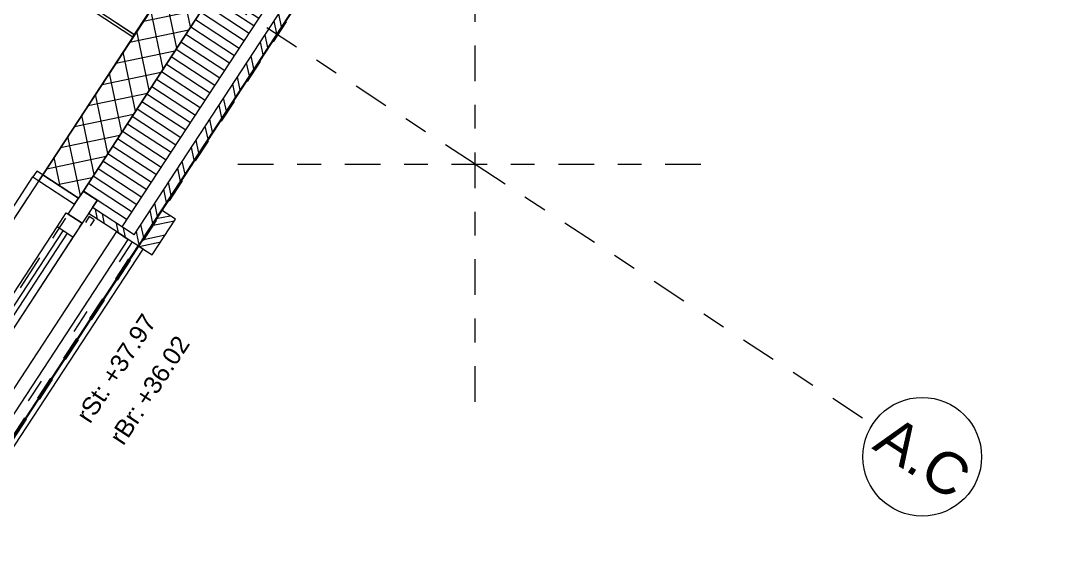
# Model space of a CAD drawing. Header units: metres. Extents: x 2696278.3 to 2696314, y 1245153.2 to 1245192.4.
# Drawn here: x 2696301.103 to 2696305.486, y 1245164.376 to 1245166.568 of the extents above; entities that cross this region are included whole.
import ezdxf

# ---------------------------------------------------------------- set-up
doc = ezdxf.new("R2010")
doc.units = ezdxf.units.M
doc.set_wipeout_variables(frame=1)
doc.header["$PDMODE"] = 2
doc.header["$PDSIZE"] = -2
for name, pattern in [('000_hbf_Punkt 0.5mm', [0.25, 0, -0.25]), ('000_hbf_Strich 3_1mm Kanten', [0.2, 0.15, -0.05]), ('000_hbf_Strichpunkt 3_1_1mm Achsen', [0.25, 0.15, -0.05, 0, -0.05]), ('Strich 1 für MST 1_200', [0.15, 0.1, -0.05]), ('Strichpunkt 3_1_1mm Achsen', [5, 3, -1, 0, -1]), ('Strichpunkt für MST 1_20', [0.25, 0.15, -0.05, 0, -0.05]), ('Wipeout_Contour', [10000, 0, -10000])]:
    doc.linetypes.add(name, pattern=pattern)
for name, color, linetype in [('010 Fenster', 7, 'Continuous'), ('0_C21_Aussenwandkonstruktion.3D', 7, 'Continuous'), ('0_C21_Aussenwandkonstruktion.3D Bauteilschraffuren', 7, 'Continuous'), ('0_C21_Aussenwandkonstruktion.3D Schichttrennlinien', 7, 'Continuous'), ('0_C22_Innenwandkonstruktion.3D', 7, 'Continuous'), ('0_E23_Fassadenbekleidung.3D', 7, 'Continuous'), ('0_E23_Fassadenbekleidung.3D Bauteilschraffuren', 7, 'Continuous'), ('0_E26_Absturzsicherung.3D', 7, 'Continuous'), ('0_E33_Sonnenschutz.3D', 7, 'Continuous'), ('0_G20_Bodenbelag.3D', 7, 'Continuous'), ('1_M01_Achsen.V', 7, 'Continuous'), ('1_R01_Raumstempel.V Kontur', 7, 'Continuous'), ('1_U04_Referenz-Bauperimeter.V', 7, 'Continuous')]:
    doc.layers.add(name, color=color, linetype=linetype)
doc.styles.add('ERSTELLTER_STIL_2', font='arial.ttf')
pattern_1 = [(101.8, (2696295.28941, 1245171.756836), (0.07341505, 0.0153372), []), (101.8, (2696295.264935, 1245171.75172), (0.07341505, 0.0153372), [])]

msp = doc.modelspace()

# ---------------------------------------------------------------- linework, layer by layer
at = {"layer": '010 Fenster', "color": 7, "linetype": 'Continuous', "lineweight": 13}
for p, q in [((2696300.6317, 1245165.1116), (2696301.1545, 1245165.9105)), ((2696301.1709, 1245165.9356), (2696301.1545, 1245165.9105)), ((2696301.2561, 1245165.7006), (2696301.2945, 1245165.7592)), ((2696300.8482, 1245165.0772), (2696301.2561, 1245165.7006)), ((2696300.8733, 1245165.0608), (2696301.2812, 1245165.6842)), ((2696301.3231, 1245165.6568), (2696301.2561, 1245165.7006)), ((2696301.298, 1245165.6732), (2696300.89, 1245165.0498)), ((2696301.3231, 1245165.6568), (2696300.9151, 1245165.0334))]:
    msp.add_line(p, q, dxfattribs=at)
at = {"layer": '0_C21_Aussenwandkonstruktion.3D', "color": 255, "linetype": '000_hbf_Punkt 0.5mm', "lineweight": 0, "flags": 128}
msp.add_lwpolyline([(2696301.5729, 1245165.6367), (2696301.0062, 1245164.7708), (2696301.0062, 1245164.7707), (2696300.1, 1245163.3859)], dxfattribs=at)
at = {"layer": '0_C22_Innenwandkonstruktion.3D', "color": 7, "linetype": 'Continuous', "lineweight": 13, "flags": 128}
for points in [[(2696299.581, 1245167.8068), (2696301.5758, 1245166.5014)], [(2696301.5758, 1245166.5014), (2696301.71, 1245166.7064)]]:
    msp.add_lwpolyline(points, dxfattribs=at)
at = {"layer": '0_E26_Absturzsicherung.3D', "color": 7, "linetype": 'Continuous', "lineweight": 13, "flags": 128}
for points in [[(2696301.506, 1245165.6805), (2696300.0331, 1245163.4297)], [(2696301.506, 1245165.6805), (2696301.5562, 1245165.6477)], [(2696300.0833, 1245163.3968), (2696301.5562, 1245165.6477)]]:
    msp.add_lwpolyline(points, dxfattribs=at)
at = {"layer": '0_G20_Bodenbelag.3D', "color": 255, "linetype": 'Wipeout_Contour', "lineweight": 18, "flags": 128}
msp.add_lwpolyline([(2696301.5813, 1245166.5098), (2696298.7455, 1245168.3654), (2696297.8037, 1245166.9262), (2696299.8161, 1245165.6093), (2696300.5558, 1245165.1253), (2696300.6395, 1245165.0705)], close=True, dxfattribs=at)
at = {"layer": '1_M01_Achsen.V', "color": 62, "linetype": '000_hbf_Strichpunkt 3_1_1mm Achsen', "lineweight": 13, "true_color": 0x8cbb26}
for q in [(2696303.018, 1245165.964), (2696304.6915, 1245164.8689), (2696304.6915, 1245164.8689)]:
    msp.add_line((2696303.018, 1245165.964), q, dxfattribs=at)
at = {"layer": '1_M01_Achsen.V', "color": 62, "linetype": 'Continuous', "lineweight": 13, "true_color": 0x8cbb26}
msp.add_circle((2696304.9007, 1245164.732), 0.25, dxfattribs=at)
msp.add_circle((2696304.9007, 1245164.732), 0.25, dxfattribs=at)
at = {"layer": '1_M01_Achsen.V', "color": 62, "linetype": '000_hbf_Strichpunkt 3_1_1mm Achsen', "lineweight": 13, "true_color": 0x8cbb26}
msp.add_point((2696303.018, 1245165.964), dxfattribs=at)
msp.add_point((2696303.018, 1245165.964), dxfattribs=at)
msp.add_point((2696303.018, 1245165.964), dxfattribs=at)
at = {"layer": '1_R01_Raumstempel.V Kontur', "color": 21, "linetype": 'Continuous', "lineweight": 0, "true_color": 0xffa8a8, "flags": 128}
msp.add_lwpolyline([(2696298.7455, 1245168.3654), (2696297.8037, 1245166.9262), (2696300.6403, 1245165.07), (2696301.5821, 1245166.5092)], close=True, dxfattribs=at)

# ---------------------------------------------------------------- texts
at = {"layer": '010 Fenster', "color": 7, "lineweight": 13, "char_height": 0.075, "attachment_point": 1, "rotation": 56.8, "style": 'ERSTELLTER_STIL_2'}
for s, insert in [('\\A1;{\\pql;\\fArial|b0|i0|c0|p0;\\W1.000000;+37.97}', (2696301.4385, 1245165.0714)), ('\\A1;{\\pql;\\fArial|b0|i0|c0|p0;\\W1.000000;+36.02}', (2696301.579, 1245164.9795)), ('\\A1;{\\pql;\\fArial|b0|i0|c0|p0;\\W1.000000;rSt:}', (2696301.3322, 1245164.9088)), ('\\A1;{\\pql;\\fArial|b0|i0|c0|p0;\\W1.000000;rBr:}', (2696301.4726, 1245164.8169))]:
    msp.add_mtext(s, dxfattribs=dict(at, insert=insert))
at = {"layer": '1_M01_Achsen.V', "color": 7, "lineweight": 13, "insert": (2696304.7812, 1245164.9147), "char_height": 0.175, "attachment_point": 1, "rotation": 326.8, "style": 'ERSTELLTER_STIL_2'}
msp.add_mtext('\\A1;{\\pql;\\pt0;\\fArial|b0|i0|c0|p0;\\W1.000000;A.C}', dxfattribs=at)
msp.add_mtext('\\A1;{\\pql;\\pt0;\\fArial|b0|i0|c0|p0;\\W1.000000;A.C}', dxfattribs=at)

# ---------------------------------------------------------------- wipeouts: each hides what was drawn before it
at = {"color": 254, "linetype": 'Wipeout_Contour', "lineweight": 0, "ltscale": 34.669138}
msp.add_wipeout([(2696302.3377, 1245166.7498), (2696302.3126, 1245166.7662), (2696301.995, 1245166.2809), (2696302.0201, 1245166.2645)], dxfattribs=at).dxf.layer = '0_E23_Fassadenbekleidung.3D Bauteilschraffuren'

# ---------------------------------------------------------------- next in the draw order: linework, layer by layer
at = {"layer": '0_E23_Fassadenbekleidung.3D', "color": 253, "linetype": 'Continuous', "lineweight": 13, "true_color": 0xacacac, "flags": 128}
msp.add_lwpolyline([(2696302.3377, 1245166.7498), (2696302.3126, 1245166.7662), (2696301.995, 1245166.2809), (2696302.0201, 1245166.2645)], close=True, dxfattribs=at)

# ---------------------------------------------------------------- next in the draw order: wipeouts: each hides what was drawn before it
at = {"color": 254, "linetype": 'Wipeout_Contour', "lineweight": 0, "ltscale": 34.930891}
msp.add_wipeout([(2696302.0146, 1245166.2561), (2696301.9895, 1245166.2725), (2696301.6582, 1245165.7663), (2696301.6833, 1245165.7498)], dxfattribs=at).dxf.layer = '0_E23_Fassadenbekleidung.3D Bauteilschraffuren'

# ---------------------------------------------------------------- next in the draw order: linework, layer by layer
at = {"layer": '0_E23_Fassadenbekleidung.3D', "color": 253, "linetype": 'Continuous', "lineweight": 13, "true_color": 0xacacac, "flags": 128}
msp.add_lwpolyline([(2696302.0146, 1245166.2561), (2696301.9895, 1245166.2725), (2696301.6582, 1245165.7663), (2696301.6833, 1245165.7498)], close=True, dxfattribs=at)

# ---------------------------------------------------------------- next in the draw order: wipeouts: each hides what was drawn before it
at = {"color": 254, "linetype": 'Wipeout_Contour', "lineweight": 0, "ltscale": 35.337866}
msp.add_wipeout([(2696301.6966, 1245165.7709), (2696301.598, 1245165.6203), (2696301.6566, 1245165.582), (2696301.7551, 1245165.7326)], dxfattribs=at).dxf.layer = '0_E23_Fassadenbekleidung.3D Bauteilschraffuren'

# ---------------------------------------------------------------- next in the draw order: hatches: boundary and pattern name
at = {"layer": '0_E23_Fassadenbekleidung.3D Bauteilschraffuren', "linetype": 'Continuous', "lineweight": 0, "true_color": 0x000000}
h = msp.add_hatch(dxfattribs=at)
h.set_pattern_fill('NATURSTEIN__ALLGEMEIN__G_C6', color=18, angle=-33.2, style=0, pattern_type=2)
h.set_pattern_definition([(191.8, (2696295.28941, 1245171.756836), (-0.0153372, 0.07341505), []), (191.8, (2696295.29452, 1245171.732364), (-0.0153372, 0.07341505), [])])
h.paths.add_polyline_path([(2696301.6966, 1245165.7709), (2696301.598, 1245165.6203), (2696301.6566, 1245165.582), (2696301.7551, 1245165.7326)])

# ---------------------------------------------------------------- next in the draw order: linework, layer by layer
at = {"layer": '0_C21_Aussenwandkonstruktion.3D', "color": 255, "linetype": '000_hbf_Punkt 0.5mm', "lineweight": 0, "flags": 128}
msp.add_lwpolyline([(2696300.1251, 1245163.3695), (2696301.0313, 1245164.7542), (2696301.0313, 1245164.7543), (2696301.598, 1245165.6203)], dxfattribs=at)
at = {"layer": '0_E23_Fassadenbekleidung.3D', "color": 7, "linetype": 'Continuous', "lineweight": 13, "flags": 128}
for points in [[(2696301.6966, 1245165.7709), (2696301.598, 1245165.6203)], [(2696301.7551, 1245165.7326), (2696301.6966, 1245165.7709)], [(2696301.6566, 1245165.582), (2696301.7551, 1245165.7326)], [(2696301.598, 1245165.6203), (2696301.6566, 1245165.582)]]:
    msp.add_lwpolyline(points, dxfattribs=at)
at = {"layer": '1_U04_Referenz-Bauperimeter.V', "color": 12, "linetype": 'Strich 1 für MST 1_200', "lineweight": 50, "true_color": 0xc4000b}
msp.add_lwpolyline([(2696296.971, 1245189.598), (2696311.197, 1245180.29), (2696295.319, 1245156.023), (2696281.093, 1245165.331)], close=True, dxfattribs=at)
at = {"layer": '1_U04_Referenz-Bauperimeter.V', "color": 32, "linetype": 'Continuous', "lineweight": 25, "true_color": 0xe66900}
msp.add_lwpolyline([(2696296.971, 1245189.598), (2696311.197, 1245180.29), (2696295.319, 1245156.023), (2696281.093, 1245165.331)], close=True, dxfattribs=at)

# ---------------------------------------------------------------- next in the draw order: wipeouts: each hides what was drawn before it
at = {"color": 254, "linetype": 'Wipeout_Contour', "lineweight": 0, "ltscale": 34.886646}
msp.add_wipeout([(2696302.7309, 1245167.4246), (2696301.5809, 1245165.6673), (2696301.6144, 1245165.6454), (2696302.7644, 1245167.4027)], dxfattribs=at).dxf.layer = '0_C21_Aussenwandkonstruktion.3D Bauteilschraffuren'

# ---------------------------------------------------------------- next in the draw order: hatches: boundary and pattern name
at = {"layer": '0_C21_Aussenwandkonstruktion.3D Bauteilschraffuren', "linetype": 'Continuous', "lineweight": 0, "true_color": 0x000000}
h = msp.add_hatch(dxfattribs=at)
h.set_pattern_fill('NATURSTEIN__ALLGEMEIN_0001', color=18, angle=-33.2, style=0, pattern_type=2)
h.set_pattern_definition(pattern_1)
h.paths.add_polyline_path([(2696302.7309, 1245167.4246), (2696301.5809, 1245165.6673), (2696301.6144, 1245165.6454), (2696302.7644, 1245167.4027)])

# ---------------------------------------------------------------- next in the draw order: wipeouts: each hides what was drawn before it
at = {"color": 254, "linetype": 'Wipeout_Contour', "lineweight": 0, "ltscale": 69.028694}
msp.add_wipeout([(2696302.4774, 1245167.5486), (2696301.3658, 1245165.8499), (2696301.4244, 1245165.8116), (2696301.4052, 1245165.7823), (2696301.5307, 1245165.7002), (2696302.6807, 1245167.4575), (2696302.5552, 1245167.5396), (2696302.536, 1245167.5103)], dxfattribs=at).dxf.layer = '0_C21_Aussenwandkonstruktion.3D Bauteilschraffuren'

# ---------------------------------------------------------------- next in the draw order: hatches: boundary and pattern name
at = {"layer": '0_C21_Aussenwandkonstruktion.3D Bauteilschraffuren', "linetype": 'Continuous', "lineweight": 0, "true_color": 0x000000}
h = msp.add_hatch(dxfattribs=at)
h.set_pattern_fill('DÄMMSTOFF__ALLGEMEIN_VER_31', color=18, angle=-33.2, style=0, pattern_type=2)
h.set_pattern_definition([(146.8, (2696295.289407, 1245171.756836), (0.02053362, 0.03137866), [])])
h.paths.add_polyline_path([(2696302.4774, 1245167.5486), (2696301.3658, 1245165.8499), (2696301.4244, 1245165.8116), (2696301.4052, 1245165.7823), (2696301.5307, 1245165.7002), (2696302.6807, 1245167.4575), (2696302.5552, 1245167.5396), (2696302.536, 1245167.5103)])

# ---------------------------------------------------------------- next in the draw order: linework, layer by layer
at = {"layer": '010 Fenster', "color": 7, "linetype": 'Continuous', "lineweight": 13}
for p, q in [((2696301.2945, 1245165.7592), (2696301.3614, 1245165.7153)), ((2696301.3614, 1245165.7153), (2696301.3028, 1245165.7537)), ((2696301.3505, 1245165.6986), (2696300.8878, 1245164.9915)), ((2696301.3614, 1245165.7153), (2696301.3231, 1245165.6568)), ((2696301.3505, 1245165.6986), (2696301.3614, 1245165.7153))]:
    msp.add_line(p, q, dxfattribs=at)

# ---------------------------------------------------------------- next in the draw order: wipeouts: each hides what was drawn before it
at = {"color": 254, "linetype": 'Wipeout_Contour', "lineweight": 0, "ltscale": 41.478209}
msp.add_wipeout([(2696301.7108, 1245166.7058), (2696301.196, 1245165.9192), (2696301.3466, 1245165.8206), (2696301.3658, 1245165.8499), (2696301.8614, 1245166.6073)], dxfattribs=at).dxf.layer = '0_C21_Aussenwandkonstruktion.3D Bauteilschraffuren'
at = {"color": 254, "linetype": 'Wipeout_Contour', "lineweight": 0, "ltscale": 34.765269}
msp.add_wipeout([(2696301.6144, 1245165.6454), (2696301.4052, 1245165.7823), (2696301.3888, 1245165.7572), (2696301.598, 1245165.6203)], dxfattribs=at).dxf.layer = '0_C21_Aussenwandkonstruktion.3D Bauteilschraffuren'

# ---------------------------------------------------------------- next in the draw order: hatches: boundary and pattern name
at = {"layer": '0_C21_Aussenwandkonstruktion.3D Bauteilschraffuren', "linetype": 'Continuous', "lineweight": 0, "true_color": 0x000000}
h = msp.add_hatch(dxfattribs=at)
h.set_pattern_fill('BETON_0001', color=18, angle=-33.2, style=0, pattern_type=2)
h.set_pattern_definition([(101.8, (2696295.28941, 1245171.756836), (0.07341505, 0.0153372), []), (191.8, (2696295.28941, 1245171.756836), (-0.0153372, 0.07341505), [])])
h.paths.add_polyline_path([(2696301.7108, 1245166.7058), (2696301.196, 1245165.9192), (2696301.3466, 1245165.8206), (2696301.3658, 1245165.8499), (2696301.8614, 1245166.6073)])
h = msp.add_hatch(dxfattribs=at)
h.set_pattern_fill('NATURSTEIN__ALLGEMEIN_0001', color=18, angle=-33.2, style=0, pattern_type=2)
h.set_pattern_definition(pattern_1)
h.paths.add_polyline_path([(2696301.6144, 1245165.6454), (2696301.4052, 1245165.7823), (2696301.3888, 1245165.7572), (2696301.598, 1245165.6203)])

# ---------------------------------------------------------------- next in the draw order: linework, layer by layer
at = {"layer": '010 Fenster', "color": 7, "linetype": '000_hbf_Strich 3_1mm Kanten', "lineweight": 13}
msp.add_line((2696300.6404, 1245165.07), (2696301.196, 1245165.9192), dxfattribs=at)
at = {"layer": '010 Fenster', "color": 7, "linetype": 'Continuous', "lineweight": 13}
for p, q in [((2696301.1545, 1245165.9105), (2696301.1796, 1245165.8941)), ((2696301.196, 1245165.9192), (2696301.1709, 1245165.9356)), ((2696301.196, 1245165.9192), (2696301.1796, 1245165.8941)), ((2696301.1796, 1245165.8941), (2696301.196, 1245165.9192)), ((2696301.3466, 1245165.8206), (2696301.196, 1245165.9192)), ((2696301.1796, 1245165.8941), (2696301.3302, 1245165.7955)), ((2696301.3028, 1245165.7537), (2696301.3658, 1245165.8499)), ((2696301.3302, 1245165.7955), (2696301.3466, 1245165.8206)), ((2696301.4244, 1245165.8116), (2696301.3505, 1245165.6986)), ((2696301.4244, 1245165.8116), (2696301.3658, 1245165.8499)), ((2696301.4244, 1245165.8116), (2696301.3658, 1245165.8499)), ((2696301.4052, 1245165.7823), (2696301.4244, 1245165.8116)), ((2696301.4052, 1245165.7823), (2696301.4244, 1245165.8116)), ((2696301.0522, 1245164.7406), (2696301.6189, 1245165.6066)), ((2696301.6189, 1245165.6066), (2696301.598, 1245165.6203))]:
    msp.add_line(p, q, dxfattribs=at)
at = {"layer": '010 Fenster', "color": 7, "linetype": 'Continuous', "lineweight": 25}
for p, q in [((2696301.3466, 1245165.8206), (2696301.196, 1245165.9192)), ((2696301.3466, 1245165.8206), (2696301.196, 1245165.9192)), ((2696301.3658, 1245165.8499), (2696301.3466, 1245165.8206)), ((2696301.3658, 1245165.8499), (2696301.3466, 1245165.8206))]:
    msp.add_line(p, q, dxfattribs=at)
at = {"layer": '010 Fenster', "color": 7, "linetype": 'Continuous', "lineweight": 5}
for p, q in [((2696301.4052, 1245165.7823), (2696301.3888, 1245165.7572)), ((2696301.4052, 1245165.7823), (2696301.3888, 1245165.7572)), ((2696301.5143, 1245165.6751), (2696301.3888, 1245165.7572)), ((2696301.5645, 1245165.6422), (2696301.5143, 1245165.6751)), ((2696301.598, 1245165.6203), (2696301.5645, 1245165.6422))]:
    msp.add_line(p, q, dxfattribs=at)
at = {"layer": '010 Fenster', "color": 7, "linetype": 'Strichpunkt 3_1_1mm Achsen', "lineweight": 13}
msp.add_line((2696301.0313, 1245164.7542), (2696301.598, 1245165.6203), dxfattribs=at)
at = {"layer": '0_C21_Aussenwandkonstruktion.3D', "color": 7, "linetype": 'Continuous', "lineweight": 25}
for p, q in [((2696301.3466, 1245165.8206), (2696301.196, 1245165.9192)), ((2696301.3658, 1245165.8499), (2696301.3466, 1245165.8206))]:
    msp.add_line(p, q, dxfattribs=at)
at = {"layer": '0_C21_Aussenwandkonstruktion.3D', "color": 7, "linetype": 'Continuous', "lineweight": 13}
for p, q in [((2696301.4244, 1245165.8116), (2696301.3658, 1245165.8499)), ((2696301.4052, 1245165.7823), (2696301.4244, 1245165.8116))]:
    msp.add_line(p, q, dxfattribs=at)
at = {"layer": '0_C21_Aussenwandkonstruktion.3D', "color": 7, "linetype": 'Continuous', "lineweight": 5}
for p, q in [((2696301.4052, 1245165.7823), (2696301.3888, 1245165.7572)), ((2696301.5143, 1245165.6751), (2696301.3888, 1245165.7572)), ((2696301.5645, 1245165.6422), (2696301.5143, 1245165.6751)), ((2696301.5729, 1245165.6367), (2696301.5645, 1245165.6422)), ((2696301.6144, 1245165.6454), (2696301.598, 1245165.6203))]:
    msp.add_line(p, q, dxfattribs=at)
at = {"layer": '0_C21_Aussenwandkonstruktion.3D', "color": 7, "linetype": 'Continuous', "lineweight": 5, "flags": 128}
msp.add_lwpolyline([(2696301.6144, 1245165.6454), (2696302.7644, 1245167.4027)], dxfattribs=at)
at = {"layer": '0_C21_Aussenwandkonstruktion.3D', "color": 7, "linetype": 'Continuous', "lineweight": 25, "flags": 128}
msp.add_lwpolyline([(2696301.7108, 1245166.7058), (2696301.196, 1245165.9192)], dxfattribs=at)
at = {"layer": '0_C21_Aussenwandkonstruktion.3D Schichttrennlinien', "color": 7, "linetype": 'Continuous', "lineweight": 5}
for p, q in [((2696301.5307, 1245165.7002), (2696302.6807, 1245167.4575)), ((2696301.5809, 1245165.6673), (2696302.7309, 1245167.4246)), ((2696301.5809, 1245165.6673), (2696301.4052, 1245165.7823))]:
    msp.add_line(p, q, dxfattribs=at)
at = {"layer": '0_C21_Aussenwandkonstruktion.3D Schichttrennlinien', "color": 7, "linetype": 'Continuous', "lineweight": 25}
msp.add_line((2696301.3658, 1245165.8499), (2696301.8614, 1245166.6073), dxfattribs=at)
at = {"layer": '0_E33_Sonnenschutz.3D', "color": 7, "linetype": 'Strichpunkt für MST 1_20', "lineweight": 13}
for p, q in [((2696301.3918, 1245165.7434), (2696301.3753, 1245165.7183)), ((2696301.4127, 1245165.7298), (2696301.3918, 1245165.7434)), ((2696301.4127, 1245165.7298), (2696301.3962, 1245165.7047))]:
    msp.add_line(p, q, dxfattribs=at)
at = {"layer": '1_M01_Achsen.V', "color": 7, "linetype": '000_hbf_Strichpunkt 3_1_1mm Achsen', "lineweight": 13}
msp.add_line((2696312.0242, 1245182.1376), (2696293.9546, 1245154.5244), dxfattribs=at)
msp.add_line((2696312.0242, 1245182.1376), (2696293.9546, 1245154.5244), dxfattribs=at)
at = {"layer": '1_M01_Achsen.V', "color": 62, "linetype": '000_hbf_Strichpunkt 3_1_1mm Achsen', "lineweight": 13, "true_color": 0x8cbb26}
msp.add_line((2696303.018, 1245165.964), (2696287.1194, 1245176.3677), dxfattribs=at)
msp.add_line((2696303.018, 1245165.964), (2696287.1194, 1245176.3677), dxfattribs=at)

doc.saveas('drawing.dxf')
